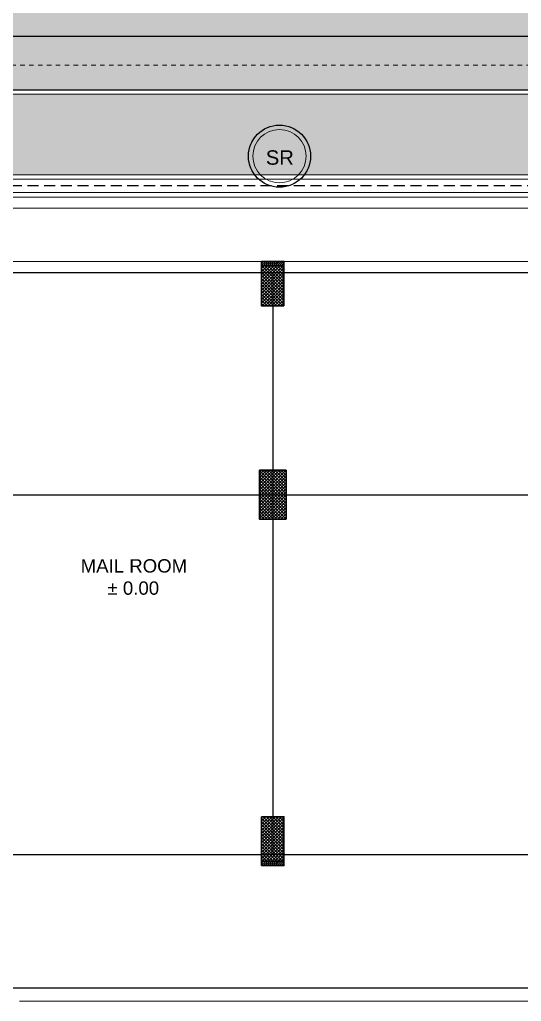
# Model space of a CAD drawing. Header units: inches. Extents: x 0 to 558, y -1 to 295.
# Drawn here: x 343.09 to 354.39, y 173.27 to 195.36 of the extents above; entities that cross this region are included whole.
import ezdxf
from ezdxf.enums import TextEntityAlignment as Align

# ---------------------------------------------------------------- set-up
doc = ezdxf.new("R2010")
doc.units = ezdxf.units.IN
doc.header["$MEASUREMENT"] = 0
doc.linetypes.add('$0$HIDDEN', pattern=[0.375, 0.25, -0.125])
doc.linetypes.add('DASHDOT2', pattern=[0.5, 0.25, -0.125, 0, -0.125])
for name, color, linetype, lineweight in [('ars', 11, 'Continuous', 0), ('ARSIR', 31, 'Continuous', 5), ('ARSIR BETON', 8, 'Continuous', 5), ('DINDING2', 146, 'Continuous', 5), ('GSB', 1, 'Continuous', 15), ('KOL', 1, 'Continuous', 30), ('lan', 7, 'Continuous', 15), ('NOT', 7, 'Continuous', 20), ('RUMPUT', 93, 'Continuous', 0), ('SANITAIR', 15, 'Continuous', 9)]:
    doc.layers.add(name, color=color, linetype=linetype, lineweight=lineweight)
doc.layers.add('as', color=1, linetype='Continuous', plot=False)
doc.layers.add('LANTAI', color=57, linetype='Continuous')
doc.styles.get("Standard").update_dxf_attribs({"font": 'arial.ttf'})
pattern_1 = [(45, (0, -5), (-0.03535534, 0.03535534), []), (135, (0, -5), (-0.03535534, -0.03535534), [])]
pattern_2 = [(86.66969, (37.0798, 226.14725), (-0.5066041, 0.569206), [0.142875, -0.934755]), (41.66969, (37.0798, 226.14725), (-0.5066045, 0.5692064), [0.142875, -0.619125]), (131.66969, (37.0798, 226.14725), (-0.5692064, -0.5066045), [0.142875, -0.619125])]

# ---------------------------------------------------------------- blocks, each defined once
blk = doc.blocks.new('k1')
at = {"layer": 'ars'}
h = blk.add_hatch(dxfattribs=at)
h.set_pattern_fill('_USER', color=256, scale=0.05, angle=45, double=1, pattern_type=0)
h.set_pattern_definition(pattern_1)
h.paths.add_polyline_path([(-0.3, -0.55), (0.3, -0.55), (0.3, 0.55), (-0.3, 0.55)])
at = {"layer": 'KOL'}
blk.add_lwpolyline([(-0.3, -0.55), (0.3, -0.55), (0.3, 0.55), (-0.3, 0.55)], close=True, dxfattribs=at)
blk = doc.blocks.new('k3')
at = {"layer": 'ars'}
h = blk.add_hatch(dxfattribs=at)
h.set_pattern_fill('_USER', color=256, scale=0.05, angle=45, double=1, pattern_type=0)
h.set_pattern_definition([(45, (0, -5.05), (-0.03535534, 0.03535534), []), (135, (0, -5.05), (-0.03535534, -0.03535534), [])])
h.paths.add_polyline_path([(-0.25, -0.45), (0.25, -0.45), (0.25, 0.45), (-0.25, 0.45)])
at = {"layer": 'KOL'}
blk.add_lwpolyline([(-0.25, -0.45), (0.25, -0.45), (0.25, 0.45), (-0.25, 0.45)], close=True, dxfattribs=at)
blk = doc.blocks.new('k2')
at = {"layer": 'ars'}
h = blk.add_hatch(dxfattribs=at)
h.set_pattern_fill('_USER', color=256, scale=0.05, angle=45, double=1, pattern_type=0)
h.set_pattern_definition(pattern_1)
h.paths.add_polyline_path([(-0.25, -0.5), (0.25, -0.5), (0.25, 0.5), (-0.25, 0.5)])
at = {"layer": 'KOL'}
blk.add_lwpolyline([(-0.25, -0.5), (0.25, -0.5), (0.25, 0.5), (-0.25, 0.5)], close=True, dxfattribs=at)
blk = doc.blocks.new('DEN-1 BLOK 2')
at = {"layer": 'ars'}
h = blk.add_hatch(dxfattribs=at)
h.set_pattern_fill('ANSI31', color=256, scale=0.01, style=0)
h.set_pattern_definition([(45, (40.25, 55.805), (-0.02245064, 0.02245064), [])])
h.paths.add_polyline_path([(55.55, 55.805), (56.05, 55.805), (56.05, 55.905), (55.55, 55.905)])
h = blk.add_hatch(dxfattribs=at)
h.set_pattern_fill('ANSI31', color=256, scale=0.01, style=0)
h.set_pattern_definition([(45, (40.25, 42.305), (-0.02245064, 0.02245064), [])])
h.paths.add_polyline_path([(55.55, 42.305), (56.05, 42.305), (56.05, 42.405), (55.55, 42.405)])
at = {"layer": 'as', "linetype": '$0$HIDDEN'}
blk.add_line((80.15, 57.605), (0.45, 57.605), dxfattribs=at)
at = {"layer": 'as'}
for p, q in [((0, 55.655), (74.4, 55.655)), ((55.8, 55.655), (55.8, 42.555)), ((-0.25, 50.655), (80.6, 50.655)), ((6.2, 42.555), (80.6, 42.555)), ((49.95, 39.555), (86.8, 39.555))]:
    blk.add_line(p, q, dxfattribs=at)
at = {"layer": 'KOL'}
for points in [[(55.55, 55.805), (56.05, 55.805), (56.05, 55.905), (55.55, 55.905)], [(55.55, 42.305), (56.05, 42.305), (56.05, 42.405), (55.55, 42.405)]]:
    blk.add_lwpolyline(points, close=True, dxfattribs=at)
at = {"layer": 'lan'}
for p, q in [((0.45, 57.105), (86.35, 57.105)), ((50.1, 39.255), (88.35, 39.255))]:
    blk.add_line(p, q, dxfattribs=at)
blk.add_lwpolyline([(25.05, 55.905), (61.75, 55.905)], dxfattribs=at)
at = {"layer": 'SANITAIR'}
for p, q in [((86.35, 57.855), (0.45, 57.855)), ((86.35, 57.755), (0.45, 57.755)), ((86.35, 57.455), (0.45, 57.455)), ((86.35, 57.355), (0.45, 57.355))]:
    blk.add_line(p, q, dxfattribs=at)
at = {"layer": 'KOL', "xscale": -1}
blk.add_blockref('k3', (55.8, 55.355), dxfattribs=at)
at = {"layer": 'KOL', "xscale": -1, "rotation": 180}
for name, p in [('k1', (55.8, 50.655)), ('k2', (55.8, 42.905))]:
    blk.add_blockref(name, p, dxfattribs=at)
at = {"layer": 'NOT', "insert": (51.311, 49.203), "char_height": 0.3, "attachment_point": 1}
blk.add_mtext_dynamic_manual_height_columns('\\pi0.16309;MAIL ROOM\\P\\pi0.7678;± 0.00', width=2.66173, gutter_width=1, heights=[0], dxfattribs=at)
blk = doc.blocks.new('NOT. SR')
for radius in [0.7, 0.6]:
    blk.add_circle((0, 0), radius)
blk.add_text('SR', height=0.3251).set_placement((0.008, -0.193), align=Align.CENTER)

msp = doc.modelspace()

# ---------------------------------------------------------------- hatches: boundary and pattern name
at = {"layer": 'ARSIR'}
h = msp.add_hatch(dxfattribs=at)
h.set_pattern_fill('AR-HBONE', color=256, scale=0.004, style=0)
h.set_pattern_definition([(45, (97.41734, -7.36865), (6e-17, 0.5747364), [1.2192, -0.4064]), (135, (97.7047, -7.0813), (6e-17, 0.5747364), [1.2192, -0.4064])])
edge = h.paths.add_edge_path()
edge.add_line((387.02, 163.1715), (388.22, 163.1715))
edge.add_line((388.22, 163.1715), (388.22, 186.8365))
edge.add_arc((380.07, 186.8365), 8.15, 0, 90)
edge.add_line((380.07, 194.9865), (340.1822, 194.9865))
edge.add_line((340.1822, 194.9865), (340.1822, 193.7865))
edge.add_line((340.1822, 193.7865), (380.07, 193.7865))
edge.add_arc((380.07, 186.8365), 6.95, 0, 90, ccw=False)
edge.add_line((387.02, 186.8365), (387.02, 163.1715))
at = {"layer": 'ARSIR BETON'}
h = msp.add_hatch(dxfattribs=at)
h.set_pattern_fill('AR-HBONE', color=256, scale=0.004, style=0)
h.set_pattern_definition([(45, (37.0798, 226.14725), (6e-17, 0.5747364), [1.2192, -0.4064]), (135, (37.36716, 226.4346), (6e-17, 0.5747364), [1.2192, -0.4064])])
edge = h.paths.add_edge_path()
edge.add_arc((191.2828, 190.0679), 14, 90, 180)
edge.add_line((177.2828, 190.0679), (177.2828, 133.2715))
edge.add_arc((191.2827, 133.2715), 14, 179.99992, 263.11919)
edge.add_line((189.6055, 119.3724), (189.6055, 112.3227))
edge.add_line((189.6055, 112.3227), (189.7055, 112.3227))
edge.add_line((189.7055, 112.3227), (189.7055, 112.2227))
edge.add_line((189.7055, 112.2227), (201.7055, 112.2227))
edge.add_line((201.7055, 112.2227), (201.7055, 119.2715))
edge.add_line((201.7055, 119.2715), (380.22, 119.2715))
edge.add_arc((380.22, 133.2715), 14, 270, 360)
edge.add_line((394.22, 133.2715), (394.22, 186.8365))
edge.add_arc((380.07, 186.8365), 14.15, 0.00002, 89.99998)
edge.add_line((380.07, 200.9865), (288.3873, 200.9865))
edge.add_arc((288.3873, 203.9865), 3, 180, 270, ccw=False)
edge.add_line((285.3873, 203.9865), (285.3986, 204.9823))
edge.add_line((285.3986, 204.9823), (271.3873, 205.1475))
edge.add_line((271.3873, 205.1475), (271.3873, 204.9086))
edge.add_arc((270.5466, 204.9086), 0.8408, 270, 359.99999, ccw=False)
edge.add_line((270.5466, 204.0679), (191.2828, 204.0679))
edge = h.paths.add_edge_path()
edge.add_line((191.2672, 197.9562), (265.7566, 197.9585))
edge.add_arc((265.7568, 189.203), 8.7555, 41.343, 90.00169, ccw=False)
edge.add_line((272.3302, 194.9865), (332.5823, 194.9865))
edge.add_line((332.5823, 194.9865), (332.5823, 191.8715))
edge.add_line((332.5823, 191.8715), (340.1822, 191.8715))
edge.add_line((340.1822, 191.8715), (340.1822, 194.9865))
edge.add_line((340.1822, 194.9865), (380.07, 194.9865))
edge.add_arc((380.07, 186.8365), 8.15, 0, 90, ccw=False)
edge.add_line((388.22, 186.8365), (388.22, 163.1715))
edge.add_line((388.22, 163.1715), (388.22, 157.7117))
edge.add_line((388.22, 157.7117), (388.22, 133.2715))
edge.add_arc((380.22, 133.2715), 8, -90, 0, ccw=False)
edge.add_line((380.22, 125.2715), (191.2828, 125.2715))
edge.add_arc((191.185, 133.1732), 7.9023, 180.12317, 270.70845, ccw=False)
edge.add_line((183.2828, 133.1562), (183.2675, 189.9541))
edge.add_arc((191.2675, 189.9563), 8, 90.00169, 180.01541, ccw=False)
at = {"layer": 'RUMPUT'}
h = msp.add_hatch(dxfattribs=at)
h.set_pattern_fill('GRASS', color=256, scale=0.03, angle=356.66969, style=0)
h.set_pattern_definition(pattern_2)
edge = h.paths.add_edge_path()
edge.add_line((394.22, 171.6524), (402.698, 171.6524))
edge.add_line((402.698, 171.6524), (406.8633, 171.9326))
edge.add_line((406.8633, 171.9326), (407.1349, 173.6574))
edge.add_line((407.1349, 173.6574), (416.4205, 172.1948))
edge.add_line((416.4205, 172.1948), (417.0895, 176.4425))
edge.add_line((417.0895, 176.4425), (434.0908, 173.7645))
edge.add_line((434.0908, 173.7645), (442.2259, 174.3118))
edge.add_line((442.2259, 174.3118), (445.141, 192.7643))
edge.add_line((445.141, 192.7643), (418.5729, 196.9616))
edge.add_line((418.5729, 196.9616), (402.3997, 199.5091))
edge.add_line((402.3997, 199.5091), (401.9329, 196.5456))
edge.add_line((401.9329, 196.5456), (390.18, 198.3869))
edge.add_arc((380.07, 186.8365), 15.35, 48.80437, 90)
edge.add_line((380.07, 202.1865), (288.3873, 202.1865))
edge.add_arc((288.3873, 203.9865), 1.8, 180, 270, ccw=False)
edge.add_line((286.5873, 203.9865), (286.5873, 204.7646))
edge.add_line((286.5873, 204.7646), (489.7232, 202.4653))
edge.add_line((489.7232, 202.4653), (489.009, 190.7748))
edge.add_line((489.009, 190.7748), (447.5074, 192.7549))
edge.add_line((447.5074, 192.7549), (448.3956, 174.0667))
edge.add_line((448.3956, 174.0667), (421.3302, 172.0652))
edge.add_line((421.3302, 172.0652), (401.0645, 170.836))
edge.add_line((401.0645, 170.836), (400.9341, 157.9843))
edge.add_line((400.9341, 157.9843), (400.8036, 145.1327))
edge.add_line((400.8036, 145.1327), (400.9017, 135.2859))
edge.add_line((400.9017, 135.2859), (401.5003, 132.6794))
edge.add_line((401.5003, 132.6794), (401.2595, 116.478))
edge.add_line((401.2595, 116.478), (378.6535, 115.7086))
edge.add_line((378.6535, 115.7086), (368.9216, 115.7377))
edge.add_line((368.9216, 115.7377), (346.0892, 112.9076))
edge.add_line((346.0892, 112.9076), (341.1309, 112.1001))
edge.add_line((341.1309, 112.1001), (333.7244, 111.8362))
edge.add_line((333.7244, 111.8362), (331.0738, 112.2718))
edge.add_line((331.0738, 112.2718), (324.3803, 115.2754))
edge.add_line((324.3803, 115.2754), (321.6092, 115.9684))
edge.add_line((321.6092, 115.9684), (289.1333, 113.6571))
edge.add_line((289.1333, 113.6571), (289.1333, 118.0715))
edge.add_line((289.1333, 118.0715), (380.22, 118.0715))
edge.add_arc((380.22, 133.2715), 15.2, 270, 360)
edge.add_line((395.42, 133.2715), (395.42, 171.6524))
h = msp.add_hatch(dxfattribs=at)
h.set_pattern_fill('GRASS', color=256, scale=0.03, angle=356.66969, style=0)
h.set_pattern_definition(pattern_2)
edge = h.paths.add_edge_path()
edge.add_line((344.5373, 163.1715), (345.8998, 163.1715))
edge.add_line((345.8998, 163.1715), (345.8998, 163.2715))
edge.add_line((345.8998, 163.2715), (386.92, 163.2715))
edge.add_line((386.92, 163.2715), (386.92, 186.8365))
edge.add_arc((380.07, 186.8365), 6.85, 0, 90)
edge.add_line((380.07, 193.6865), (340.2822, 193.6865))
edge.add_line((340.2822, 193.6865), (340.2822, 191.8715))
edge.add_line((340.2822, 191.8715), (379.3378, 191.8715))
edge.add_arc((379.3373, 189.1215), 2.75, 0.00019, 89.98953, ccw=False)
edge.add_line((382.0873, 189.1215), (382.0873, 172.5215))
edge.add_line((382.0873, 172.5215), (344.5373, 172.5215))
edge.add_line((344.5373, 172.5215), (344.5373, 163.1715))
edge = h.paths.add_edge_path()
edge.add_line((345.8998, 152.6715), (344.5373, 152.6715))
edge.add_line((344.5373, 152.6715), (344.5373, 150.8215))
edge.add_line((344.5373, 150.8215), (382.0873, 150.8215))
edge.add_line((382.0873, 150.8215), (382.0873, 134.2215))
edge.add_arc((379.3373, 134.2215), 2.75, 270, 360, ccw=False)
edge.add_line((379.3373, 131.4715), (340.2822, 131.4715))
edge.add_line((340.2822, 131.4715), (340.2822, 130.3715))
edge.add_line((340.2822, 130.3715), (370.2822, 130.3715))
edge.add_line((370.2822, 130.3715), (370.2822, 126.5715))
edge.add_line((370.2822, 126.5715), (380.22, 126.5715))
edge.add_arc((380.22, 133.2715), 6.7, 270, 360)
edge.add_line((386.92, 133.2715), (386.92, 157.6117))
edge.add_line((386.92, 157.6117), (382.0873, 157.6117))
edge.add_line((382.0873, 157.6117), (382.0873, 152.5715))
edge.add_line((382.0873, 152.5715), (345.8998, 152.5715))
edge.add_line((345.8998, 152.5715), (345.8998, 152.6715))

# ---------------------------------------------------------------- linework, layer by layer
msp.add_circle((348.9384, 192.2917), 0.7)
at = {"layer": 'DINDING2'}
for points in [[(340.1822, 130.2715), (370.1822, 130.2715), (370.1822, 126.4715), (380.22, 126.4715, 0.4142136), (387.02, 133.2715), (387.02, 157.7117), (381.9873, 157.7117), (381.9873, 152.6715), (344.5373, 152.6715), (344.5373, 163.1715), (378.9998, 163.1715), (378.9998, 163.1715), (387.02, 163.1715), (387.02, 186.8365, 0.4142136), (380.07, 193.7865), (340.1822, 193.7865)], [(340.2822, 130.3715), (370.2822, 130.3715), (370.2822, 126.5715), (380.22, 126.5715, 0.4142136), (386.92, 133.2715), (386.92, 157.6117), (382.0873, 157.6117), (382.0873, 152.5715), (344.4373, 152.5715), (344.4373, 163.2715), (379.0998, 163.2715), (379.0998, 163.2715), (386.92, 163.2715), (386.92, 186.8365, 0.4142136), (380.07, 193.6865), (340.2822, 193.6865)], [(340.2822, 191.8715), (379.3378, 191.8715, -0.414159), (382.0873, 189.1215), (382.0873, 172.5215), (344.5373, 172.5215), (344.5373, 150.8215), (382.0873, 150.8215), (382.0873, 134.2215, -0.4142136), (379.3373, 131.4715), (340.2822, 131.4715)], [(340.1822, 191.7715), (379.3378, 191.7715, -0.414159), (381.9873, 189.1215), (381.9873, 172.6215), (344.4373, 172.6215), (344.4373, 150.7215), (381.9873, 150.7215), (381.9873, 134.2215, -0.4142136), (379.3373, 131.5715), (340.1822, 131.5715)]]:
    msp.add_lwpolyline(points, format="xyb", dxfattribs=at)
at = {"layer": 'GSB', "linetype": 'DASHDOT2', "ltscale": 0.0025}
msp.add_line((157.5017, 194.3376), (497.7427, 194.3376), dxfattribs=at)
at = {"layer": 'LANTAI'}
for points in [[(191.2675, 197.9562, 0.4142136), (183.2675, 189.9563), (183.2828, 133.1562, 0.4172087), (191.2828, 125.2715), (380.22, 125.2715, 0.4142136), (388.22, 133.2715), (388.22, 157.7117), (388.22, 157.7117), (388.22, 163.1715), (388.22, 163.1715), (388.22, 186.8365, 0.4142136), (380.07, 194.9865), (340.1822, 194.9865), (340.1822, 191.8715), (332.5823, 191.8715), (332.5823, 194.9865), (272.3302, 194.9865, 0.2155546), (265.7568, 197.9585), (191.2675, 197.9562)], [(387.02, 163.1715), (388.22, 163.1715), (388.22, 186.8365, 0.4142136), (380.07, 194.9865), (340.1822, 194.9865), (340.1822, 193.7865), (380.07, 193.7865, -0.4142136), (387.02, 186.8365), (387.02, 163.1715)]]:
    msp.add_lwpolyline(points, format="xyb", dxfattribs=at)

# ---------------------------------------------------------------- block references
at = {"layer": 'lan'}
msp.add_blockref('DEN-1 BLOK 2', (292.9873, 134.0165), dxfattribs=at)
at = {"layer": 'SANITAIR'}
msp.add_blockref('NOT. SR', (348.9384, 192.2917), dxfattribs=at)

doc.saveas('drawing.dxf')
